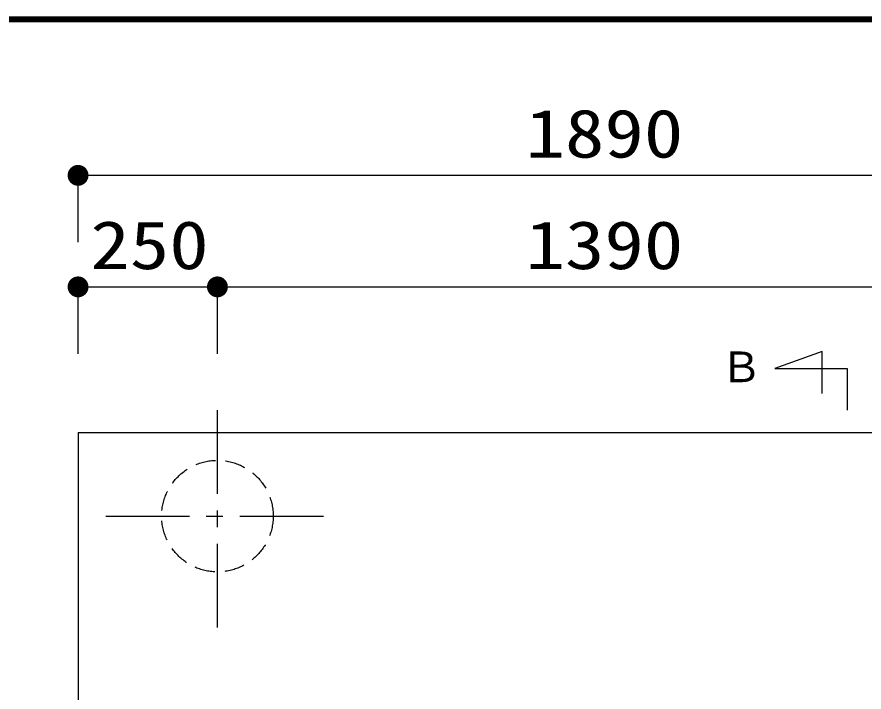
# Model space of a CAD drawing. Units: millimetres, scale not verified. Extents: x -8093 to 8093, y -5792 to 5792.
# Drawn here: x -6511 to -4992, y 4582 to 5792 of the extents above; entities that cross this region are included whole.
import ezdxf
from ezdxf.enums import TextEntityAlignment as Align

# ---------------------------------------------------------------- set-up
doc = ezdxf.new("R2010")
doc.units = ezdxf.units.MM
doc.header["$LTSCALE"] = 30
doc.linetypes.add('CHAIN1', pattern=[8, 5, -1, 1, -1])
doc.linetypes.add('DASHED1', pattern=[1.8, 1.2, -0.6])
for name, color, linetype, lineweight in [('0-0_Axis_waku', 7, 'Continuous', 25), ('0-1_00クル-フ-0躯体', 3, 'Continuous', 25), ('0-2_00クル-フ-1機器', 2, 'Continuous', 25), ('0-3_00クル-フ-6寸法', 132, 'Continuous', 25)]:
    doc.layers.add(name, color=color, linetype=linetype, lineweight=lineweight)
doc.styles.add('ＭＳ ゴシック', font='')
doc.styles.get('ＭＳ ゴシック').set_extended_font_data('MS Gothic')

msp = doc.modelspace()

# ---------------------------------------------------------------- linework, layer by layer
at = {"layer": '0-0_Axis_waku'}
for p, q in [((-8093.4, 5792.4), (8093.4, 5792.4)), ((-8092.8, 5791.8), (8092.8, 5791.8)), ((-8092.2, 5791.2), (8092.2, 5791.2)), ((-8091.6, 5790.6), (8091.6, 5790.6)), ((-8091, 5790), (8091, 5790)), ((-8090.4, 5789.4), (8090.4, 5789.4)), ((-8089.8, 5788.8), (8089.8, 5788.8)), ((-8089.2, 5788.2), (8089.2, 5788.2)), ((-8088.6, 5787.6), (8088.6, 5787.6)), ((-8088, 5787), (8088, 5787)), ((-8087.4, 5786.4), (8087.4, 5786.4)), ((-8086.8, 5785.8), (8086.8, 5785.8)), ((-8086.2, 5785.2), (8086.2, 5785.2)), ((-8085.6, 5784.6), (8085.6, 5784.6)), ((-8085, 5784), (8085, 5784))]:
    msp.add_line(p, q, dxfattribs=at)
at = {"layer": '0-1_00クル-フ-0躯体'}
for points in [[(-5066.72, 5117.23), (-5066.72, 5192.23), (-5151.72, 5162.23)], [(-5151.72, 5162.23), (-5021.72, 5162.23), (-5021.72, 5087.23)]]:
    msp.add_lwpolyline(points, dxfattribs=at)
at = {"layer": '0-2_00クル-フ-1機器', "linetype": 'CHAIN1'}
for p, q in [((-6151.64, 4697.22), (-6151.64, 5097.22)), ((-6351.64, 4897.23), (-5951.64, 4897.23))]:
    msp.add_line(p, q, dxfattribs=at)
at = {"layer": '0-2_00クル-フ-1機器'}
msp.add_line((-6401.64, 5047.23), (-4511.64, 5047.23), dxfattribs=at)
msp.add_lwpolyline([(-6401.64, 5047.23), (-6401.64, 3127.23), (-4511.64, 3127.23)], dxfattribs=at)
at = {"layer": '0-2_00クル-フ-1機器', "linetype": 'DASHED1'}
msp.add_circle((-6151.64, 4897.23), 100, dxfattribs=at)
at = {"layer": '0-3_00クル-フ-6寸法', "color": 4}
for p, q in [((-6401.64, 5388.31), (-6401.64, 5508.31)), ((-4511.64, 5508.31), (-6401.64, 5508.31)), ((-6401.64, 5188.31), (-6401.64, 5308.31)), ((-6401.64, 5308.31), (-6151.64, 5308.31)), ((-6151.64, 5188.31), (-6151.64, 5308.31)), ((-6151.64, 5188.31), (-6151.64, 5308.31)), ((-6151.64, 5308.31), (-4761.64, 5308.31))]:
    msp.add_line(p, q, dxfattribs=at)
at = {"layer": '0-3_00クル-フ-6寸法'}
for points in [[(-6401.64, 5508.31), (-6419.08, 5515.21), (-6418.07, 5517.35)], [(-6401.64, 5508.31), (-6418.07, 5517.35), (-6416.81, 5519.33)], [(-6401.64, 5508.31), (-6416.81, 5519.33), (-6415.31, 5521.15)], [(-6401.64, 5508.31), (-6415.31, 5521.15), (-6413.6, 5522.76)], [(-6401.64, 5508.31), (-6413.6, 5522.76), (-6411.69, 5524.14)], [(-6401.64, 5508.31), (-6411.69, 5524.14), (-6409.63, 5525.28)], [(-6401.64, 5508.31), (-6409.63, 5525.28), (-6407.44, 5526.14)], [(-6401.64, 5508.31), (-6407.44, 5526.14), (-6405.16, 5526.73)], [(-6401.64, 5508.31), (-6405.16, 5526.73), (-6402.82, 5527.03)], [(-6401.64, 5508.31), (-6402.82, 5527.03), (-6400.47, 5527.03)], [(-6401.64, 5508.31), (-6400.47, 5527.03), (-6398.13, 5526.73)], [(-6401.64, 5508.31), (-6398.13, 5526.73), (-6395.85, 5526.14)], [(-6401.64, 5508.31), (-6395.85, 5526.14), (-6393.66, 5525.28)], [(-6401.64, 5508.31), (-6393.66, 5525.28), (-6391.6, 5524.14)], [(-6401.64, 5508.31), (-6391.6, 5524.14), (-6389.69, 5522.76)], [(-6401.64, 5508.31), (-6389.69, 5522.76), (-6387.98, 5521.15)], [(-6401.64, 5508.31), (-6387.98, 5521.15), (-6386.48, 5519.33)], [(-6401.64, 5508.31), (-6386.48, 5519.33), (-6385.21, 5517.35)], [(-6401.64, 5508.31), (-6385.21, 5517.35), (-6384.21, 5515.21)], [(-6401.64, 5508.31), (-6420.39, 5508.31), (-6420.25, 5510.66)], [(-6401.64, 5508.31), (-6420.25, 5505.96), (-6420.39, 5508.31)], [(-6401.64, 5508.31), (-6420.25, 5510.66), (-6419.81, 5512.98)], [(-6401.64, 5508.31), (-6419.81, 5503.65), (-6420.25, 5505.96)], [(-6401.64, 5508.31), (-6419.81, 5512.98), (-6419.08, 5515.21)], [(-6401.64, 5508.31), (-6419.08, 5501.41), (-6419.81, 5503.65)], [(-6401.64, 5508.31), (-6418.07, 5499.28), (-6419.08, 5501.41)], [(-6401.64, 5508.31), (-6416.81, 5497.29), (-6418.07, 5499.28)], [(-6401.64, 5508.31), (-6415.31, 5495.48), (-6416.81, 5497.29)], [(-6401.64, 5508.31), (-6413.6, 5493.87), (-6415.31, 5495.48)], [(-6401.64, 5508.31), (-6411.69, 5492.48), (-6413.6, 5493.87)], [(-6401.64, 5508.31), (-6409.63, 5491.35), (-6411.69, 5492.48)], [(-6401.64, 5508.31), (-6407.44, 5490.48), (-6409.63, 5491.35)], [(-6401.64, 5508.31), (-6405.16, 5489.89), (-6407.44, 5490.48)], [(-6401.64, 5508.31), (-6402.82, 5489.6), (-6405.16, 5489.89)], [(-6401.64, 5508.31), (-6400.47, 5489.6), (-6402.82, 5489.6)], [(-6401.64, 5508.31), (-6384.21, 5515.21), (-6383.48, 5512.98)], [(-6401.64, 5508.31), (-6383.48, 5512.98), (-6383.04, 5510.66)], [(-6401.64, 5508.31), (-6383.04, 5510.66), (-6382.89, 5508.31)], [(-6401.64, 5508.31), (-6398.13, 5489.89), (-6400.47, 5489.6)], [(-6401.64, 5508.31), (-6395.85, 5490.48), (-6398.13, 5489.89)], [(-6401.64, 5508.31), (-6393.66, 5491.35), (-6395.85, 5490.48)], [(-6401.64, 5508.31), (-6391.6, 5492.48), (-6393.66, 5491.35)], [(-6401.64, 5508.31), (-6389.69, 5493.87), (-6391.6, 5492.48)], [(-6401.64, 5508.31), (-6387.98, 5495.48), (-6389.69, 5493.87)], [(-6401.64, 5508.31), (-6386.48, 5497.29), (-6387.98, 5495.48)], [(-6401.64, 5508.31), (-6385.21, 5499.28), (-6386.48, 5497.29)], [(-6401.64, 5508.31), (-6384.21, 5501.41), (-6385.21, 5499.28)], [(-6401.64, 5508.31), (-6383.48, 5503.65), (-6384.21, 5501.41)], [(-6401.64, 5508.31), (-6383.04, 5505.96), (-6383.48, 5503.65)], [(-6401.64, 5508.31), (-6382.89, 5508.31), (-6383.04, 5505.96)], [(-6401.64, 5308.31), (-6418.07, 5317.35), (-6416.81, 5319.33)], [(-6401.64, 5308.31), (-6416.81, 5319.33), (-6415.31, 5321.15)], [(-6401.64, 5308.31), (-6415.31, 5321.15), (-6413.6, 5322.76)], [(-6401.64, 5308.31), (-6413.6, 5322.76), (-6411.69, 5324.14)], [(-6401.64, 5308.31), (-6411.69, 5324.14), (-6409.63, 5325.28)], [(-6401.64, 5308.31), (-6409.63, 5325.28), (-6407.44, 5326.14)], [(-6401.64, 5308.31), (-6407.44, 5326.14), (-6405.16, 5326.73)], [(-6401.64, 5308.31), (-6405.16, 5326.73), (-6402.82, 5327.03)], [(-6401.64, 5308.31), (-6402.82, 5327.03), (-6400.47, 5327.03)], [(-6401.64, 5308.31), (-6400.47, 5327.03), (-6398.13, 5326.73)], [(-6401.64, 5308.31), (-6398.13, 5326.73), (-6395.85, 5326.14)], [(-6401.64, 5308.31), (-6395.85, 5326.14), (-6393.66, 5325.28)], [(-6401.64, 5308.31), (-6393.66, 5325.28), (-6391.6, 5324.14)], [(-6401.64, 5308.31), (-6391.6, 5324.14), (-6389.69, 5322.76)], [(-6401.64, 5308.31), (-6389.69, 5322.76), (-6387.98, 5321.15)], [(-6401.64, 5308.31), (-6387.98, 5321.15), (-6386.48, 5319.33)], [(-6401.64, 5308.31), (-6386.48, 5319.33), (-6385.21, 5317.35)], [(-6151.64, 5308.31), (-6168.07, 5317.35), (-6166.81, 5319.33)], [(-6151.64, 5308.31), (-6168.07, 5317.35), (-6166.81, 5319.33)], [(-6151.64, 5308.31), (-6166.81, 5319.33), (-6165.31, 5321.15)], [(-6151.64, 5308.31), (-6166.81, 5319.33), (-6165.31, 5321.15)], [(-6151.64, 5308.31), (-6165.31, 5321.15), (-6163.6, 5322.76)], [(-6151.64, 5308.31), (-6165.31, 5321.15), (-6163.6, 5322.76)], [(-6151.64, 5308.31), (-6163.6, 5322.76), (-6161.69, 5324.14)], [(-6151.64, 5308.31), (-6163.6, 5322.76), (-6161.69, 5324.14)], [(-6151.64, 5308.31), (-6161.69, 5324.14), (-6159.63, 5325.28)], [(-6151.64, 5308.31), (-6161.69, 5324.14), (-6159.63, 5325.28)], [(-6151.64, 5308.31), (-6159.63, 5325.28), (-6157.44, 5326.14)], [(-6151.64, 5308.31), (-6159.63, 5325.28), (-6157.44, 5326.14)], [(-6151.64, 5308.31), (-6157.44, 5326.14), (-6155.16, 5326.73)], [(-6151.64, 5308.31), (-6157.44, 5326.14), (-6155.16, 5326.73)], [(-6151.64, 5308.31), (-6155.16, 5326.73), (-6152.82, 5327.03)], [(-6151.64, 5308.31), (-6155.16, 5326.73), (-6152.82, 5327.03)], [(-6151.64, 5308.31), (-6152.82, 5327.03), (-6150.47, 5327.03)], [(-6151.64, 5308.31), (-6152.82, 5327.03), (-6150.47, 5327.03)], [(-6151.64, 5308.31), (-6150.47, 5327.03), (-6148.13, 5326.73)], [(-6151.64, 5308.31), (-6150.47, 5327.03), (-6148.13, 5326.73)], [(-6151.64, 5308.31), (-6148.13, 5326.73), (-6145.85, 5326.14)], [(-6151.64, 5308.31), (-6148.13, 5326.73), (-6145.85, 5326.14)], [(-6151.64, 5308.31), (-6145.85, 5326.14), (-6143.66, 5325.28)], [(-6151.64, 5308.31), (-6145.85, 5326.14), (-6143.66, 5325.28)], [(-6151.64, 5308.31), (-6143.66, 5325.28), (-6141.6, 5324.14)], [(-6151.64, 5308.31), (-6143.66, 5325.28), (-6141.6, 5324.14)], [(-6151.64, 5308.31), (-6141.6, 5324.14), (-6139.69, 5322.76)], [(-6151.64, 5308.31), (-6141.6, 5324.14), (-6139.69, 5322.76)], [(-6151.64, 5308.31), (-6139.69, 5322.76), (-6137.98, 5321.15)], [(-6151.64, 5308.31), (-6139.69, 5322.76), (-6137.98, 5321.15)], [(-6151.64, 5308.31), (-6137.98, 5321.15), (-6136.48, 5319.33)], [(-6151.64, 5308.31), (-6137.98, 5321.15), (-6136.48, 5319.33)], [(-6151.64, 5308.31), (-6136.48, 5319.33), (-6135.21, 5317.35)], [(-6151.64, 5308.31), (-6136.48, 5319.33), (-6135.21, 5317.35)], [(-6401.64, 5308.31), (-6420.39, 5308.31), (-6420.25, 5310.66)], [(-6401.64, 5308.31), (-6420.25, 5305.96), (-6420.39, 5308.31)], [(-6401.64, 5308.31), (-6420.25, 5310.66), (-6419.81, 5312.98)], [(-6401.64, 5308.31), (-6419.81, 5303.65), (-6420.25, 5305.96)], [(-6401.64, 5308.31), (-6419.81, 5312.98), (-6419.08, 5315.21)], [(-6401.64, 5308.31), (-6419.08, 5301.41), (-6419.81, 5303.65)], [(-6401.64, 5308.31), (-6419.08, 5315.21), (-6418.07, 5317.35)], [(-6401.64, 5308.31), (-6418.07, 5299.28), (-6419.08, 5301.41)], [(-6401.64, 5308.31), (-6416.81, 5297.29), (-6418.07, 5299.28)], [(-6401.64, 5308.31), (-6415.31, 5295.48), (-6416.81, 5297.29)], [(-6401.64, 5308.31), (-6413.6, 5293.87), (-6415.31, 5295.48)], [(-6401.64, 5308.31), (-6411.69, 5292.48), (-6413.6, 5293.87)], [(-6401.64, 5308.31), (-6409.63, 5291.35), (-6411.69, 5292.48)], [(-6401.64, 5308.31), (-6407.44, 5290.48), (-6409.63, 5291.35)], [(-6401.64, 5308.31), (-6405.16, 5289.89), (-6407.44, 5290.48)], [(-6401.64, 5308.31), (-6402.82, 5289.6), (-6405.16, 5289.89)], [(-6401.64, 5308.31), (-6400.47, 5289.6), (-6402.82, 5289.6)], [(-6401.64, 5308.31), (-6385.21, 5317.35), (-6384.21, 5315.21)], [(-6401.64, 5308.31), (-6384.21, 5315.21), (-6383.48, 5312.98)], [(-6401.64, 5308.31), (-6383.48, 5312.98), (-6383.04, 5310.66)], [(-6401.64, 5308.31), (-6383.04, 5310.66), (-6382.89, 5308.31)], [(-6401.64, 5308.31), (-6398.13, 5289.89), (-6400.47, 5289.6)], [(-6401.64, 5308.31), (-6395.85, 5290.48), (-6398.13, 5289.89)], [(-6401.64, 5308.31), (-6393.66, 5291.35), (-6395.85, 5290.48)], [(-6401.64, 5308.31), (-6391.6, 5292.48), (-6393.66, 5291.35)], [(-6401.64, 5308.31), (-6389.69, 5293.87), (-6391.6, 5292.48)], [(-6401.64, 5308.31), (-6387.98, 5295.48), (-6389.69, 5293.87)], [(-6401.64, 5308.31), (-6386.48, 5297.29), (-6387.98, 5295.48)], [(-6401.64, 5308.31), (-6385.21, 5299.28), (-6386.48, 5297.29)], [(-6401.64, 5308.31), (-6384.21, 5301.41), (-6385.21, 5299.28)], [(-6401.64, 5308.31), (-6383.48, 5303.65), (-6384.21, 5301.41)], [(-6401.64, 5308.31), (-6383.04, 5305.96), (-6383.48, 5303.65)], [(-6401.64, 5308.31), (-6382.89, 5308.31), (-6383.04, 5305.96)], [(-6151.64, 5308.31), (-6170.39, 5308.31), (-6170.25, 5310.66)], [(-6151.64, 5308.31), (-6170.39, 5308.31), (-6170.25, 5310.66)], [(-6151.64, 5308.31), (-6170.25, 5305.96), (-6170.39, 5308.31)], [(-6151.64, 5308.31), (-6170.25, 5305.96), (-6170.39, 5308.31)], [(-6151.64, 5308.31), (-6170.25, 5310.66), (-6169.81, 5312.98)], [(-6151.64, 5308.31), (-6170.25, 5310.66), (-6169.81, 5312.98)], [(-6151.64, 5308.31), (-6169.81, 5303.65), (-6170.25, 5305.96)], [(-6151.64, 5308.31), (-6169.81, 5303.65), (-6170.25, 5305.96)], [(-6151.64, 5308.31), (-6169.81, 5312.98), (-6169.08, 5315.21)], [(-6151.64, 5308.31), (-6169.81, 5312.98), (-6169.08, 5315.21)], [(-6151.64, 5308.31), (-6169.08, 5301.41), (-6169.81, 5303.65)], [(-6151.64, 5308.31), (-6169.08, 5301.41), (-6169.81, 5303.65)], [(-6151.64, 5308.31), (-6169.08, 5315.21), (-6168.07, 5317.35)], [(-6151.64, 5308.31), (-6169.08, 5315.21), (-6168.07, 5317.35)], [(-6151.64, 5308.31), (-6168.07, 5299.28), (-6169.08, 5301.41)], [(-6151.64, 5308.31), (-6168.07, 5299.28), (-6169.08, 5301.41)], [(-6151.64, 5308.31), (-6166.81, 5297.29), (-6168.07, 5299.28)], [(-6151.64, 5308.31), (-6166.81, 5297.29), (-6168.07, 5299.28)], [(-6151.64, 5308.31), (-6165.31, 5295.48), (-6166.81, 5297.29)], [(-6151.64, 5308.31), (-6165.31, 5295.48), (-6166.81, 5297.29)], [(-6151.64, 5308.31), (-6163.6, 5293.87), (-6165.31, 5295.48)], [(-6151.64, 5308.31), (-6163.6, 5293.87), (-6165.31, 5295.48)], [(-6151.64, 5308.31), (-6161.69, 5292.48), (-6163.6, 5293.87)], [(-6151.64, 5308.31), (-6161.69, 5292.48), (-6163.6, 5293.87)], [(-6151.64, 5308.31), (-6159.63, 5291.35), (-6161.69, 5292.48)], [(-6151.64, 5308.31), (-6159.63, 5291.35), (-6161.69, 5292.48)], [(-6151.64, 5308.31), (-6157.44, 5290.48), (-6159.63, 5291.35)], [(-6151.64, 5308.31), (-6157.44, 5290.48), (-6159.63, 5291.35)], [(-6151.64, 5308.31), (-6155.16, 5289.89), (-6157.44, 5290.48)], [(-6151.64, 5308.31), (-6155.16, 5289.89), (-6157.44, 5290.48)], [(-6151.64, 5308.31), (-6152.82, 5289.6), (-6155.16, 5289.89)], [(-6151.64, 5308.31), (-6152.82, 5289.6), (-6155.16, 5289.89)], [(-6151.64, 5308.31), (-6150.47, 5289.6), (-6152.82, 5289.6)], [(-6151.64, 5308.31), (-6150.47, 5289.6), (-6152.82, 5289.6)], [(-6151.64, 5308.31), (-6135.21, 5317.35), (-6134.21, 5315.21)], [(-6151.64, 5308.31), (-6135.21, 5317.35), (-6134.21, 5315.21)], [(-6151.64, 5308.31), (-6134.21, 5315.21), (-6133.48, 5312.98)], [(-6151.64, 5308.31), (-6134.21, 5315.21), (-6133.48, 5312.98)], [(-6151.64, 5308.31), (-6133.48, 5312.98), (-6133.04, 5310.66)], [(-6151.64, 5308.31), (-6133.48, 5312.98), (-6133.04, 5310.66)], [(-6151.64, 5308.31), (-6133.04, 5310.66), (-6132.89, 5308.31)], [(-6151.64, 5308.31), (-6133.04, 5310.66), (-6132.89, 5308.31)], [(-6151.64, 5308.31), (-6148.13, 5289.89), (-6150.47, 5289.6)], [(-6151.64, 5308.31), (-6145.85, 5290.48), (-6148.13, 5289.89)], [(-6151.64, 5308.31), (-6143.66, 5291.35), (-6145.85, 5290.48)], [(-6151.64, 5308.31), (-6141.6, 5292.48), (-6143.66, 5291.35)], [(-6151.64, 5308.31), (-6139.69, 5293.87), (-6141.6, 5292.48)], [(-6151.64, 5308.31), (-6137.98, 5295.48), (-6139.69, 5293.87)], [(-6151.64, 5308.31), (-6136.48, 5297.29), (-6137.98, 5295.48)], [(-6151.64, 5308.31), (-6135.21, 5299.28), (-6136.48, 5297.29)], [(-6151.64, 5308.31), (-6134.21, 5301.41), (-6135.21, 5299.28)], [(-6151.64, 5308.31), (-6133.48, 5303.65), (-6134.21, 5301.41)], [(-6151.64, 5308.31), (-6133.04, 5305.96), (-6133.48, 5303.65)], [(-6151.64, 5308.31), (-6132.89, 5308.31), (-6133.04, 5305.96)], [(-6151.64, 5308.31), (-6148.13, 5289.89), (-6150.47, 5289.6)], [(-6151.64, 5308.31), (-6145.85, 5290.48), (-6148.13, 5289.89)], [(-6151.64, 5308.31), (-6143.66, 5291.35), (-6145.85, 5290.48)], [(-6151.64, 5308.31), (-6141.6, 5292.48), (-6143.66, 5291.35)], [(-6151.64, 5308.31), (-6139.69, 5293.87), (-6141.6, 5292.48)], [(-6151.64, 5308.31), (-6137.98, 5295.48), (-6139.69, 5293.87)], [(-6151.64, 5308.31), (-6136.48, 5297.29), (-6137.98, 5295.48)], [(-6151.64, 5308.31), (-6135.21, 5299.28), (-6136.48, 5297.29)], [(-6151.64, 5308.31), (-6134.21, 5301.41), (-6135.21, 5299.28)], [(-6151.64, 5308.31), (-6133.48, 5303.65), (-6134.21, 5301.41)], [(-6151.64, 5308.31), (-6133.04, 5305.96), (-6133.48, 5303.65)], [(-6151.64, 5308.31), (-6132.89, 5308.31), (-6133.04, 5305.96)]]:
    msp.add_solid(points, dxfattribs=at)

# ---------------------------------------------------------------- texts
at = {"layer": '0-1_00クル-フ-0躯体', "color": 4, "style": 'ＭＳ ゴシック'}
msp.add_text('Ｂ', height=54.99, dxfattribs=at).set_placement((-5249.47, 5120.87), align=Align.BOTTOM_LEFT)
at = {"layer": '0-3_00クル-フ-6寸法', "color": 3, "style": 'ＭＳ ゴシック', "width": 1.2}
for s, p in [('1890', (-5598.93, 5514.16)), ('250', (-6379.5, 5314.16)), ('1390', (-5598.93, 5314.16))]:
    msp.add_text(s, height=86.66, dxfattribs=at).set_placement(p, align=Align.BOTTOM_LEFT)

doc.saveas('drawing.dxf')
